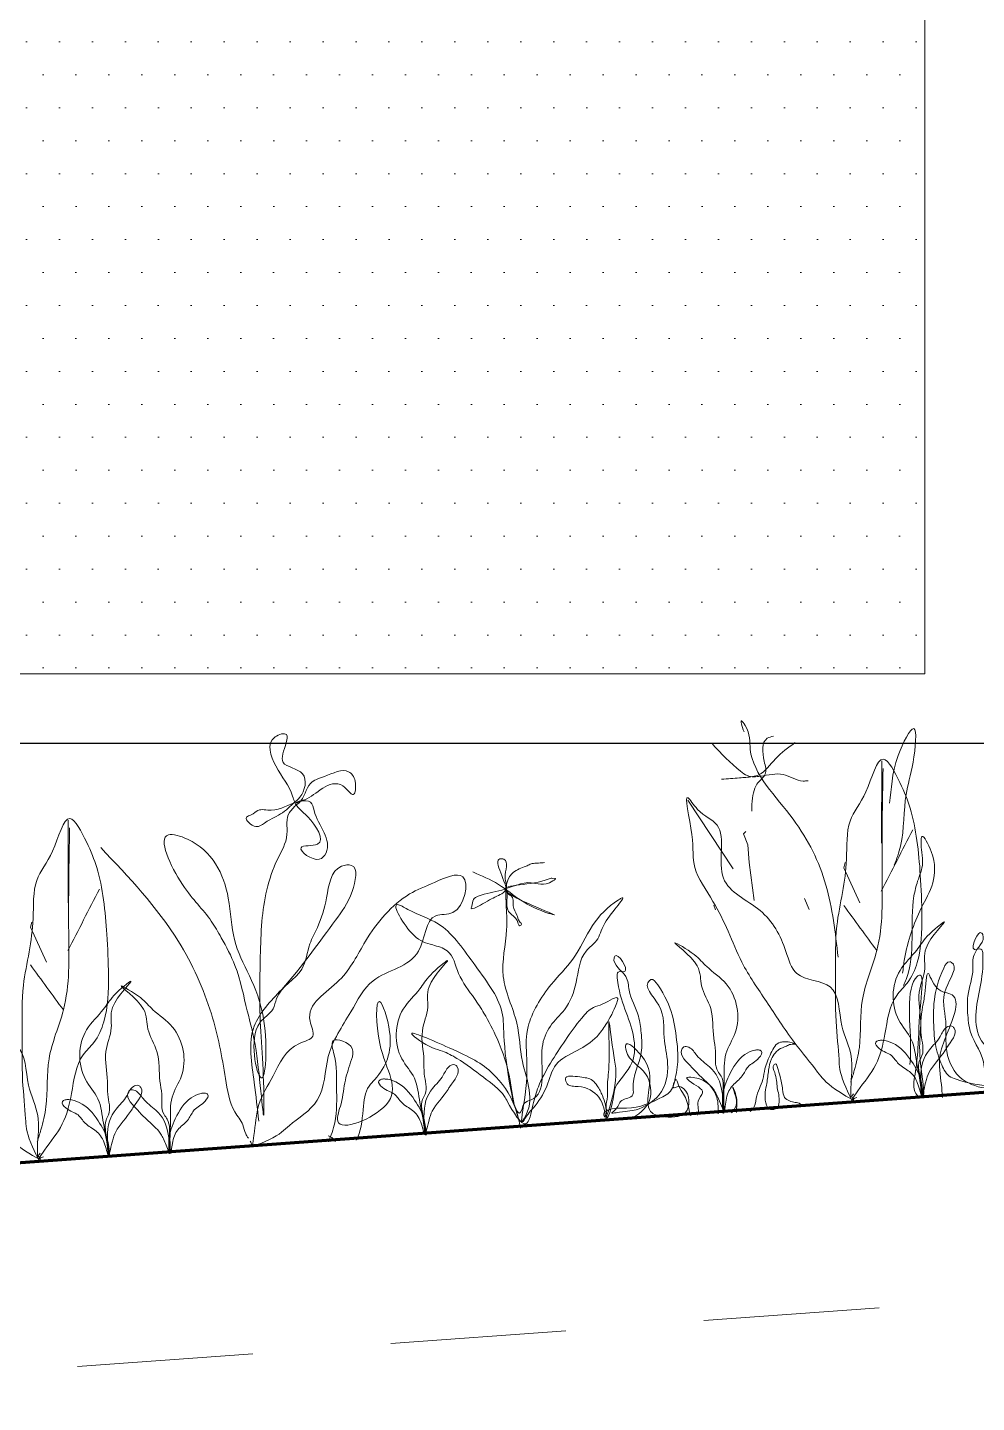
# Model space of a CAD drawing. Header units: millimetres. Extents: x 3779 to 7711, y 1445 to 3132.
# Drawn here: x 3965.501 to 3966.187, y 1451.498 to 1452.492 of the extents above; entities that cross this region are included whole.
import ezdxf

# ---------------------------------------------------------------- set-up
doc = ezdxf.new("R2010")
doc.units = ezdxf.units.MM
doc.linetypes.add('HIDDEN', pattern=[9.525, 6.35, -3.175])
for name, color, linetype, lineweight in [('pluma 1', 1, 'Continuous', 9), ('pluma 12', 30, 'Continuous', 120), ('pluma 2.5', 30, 'Continuous', 25), ('proyecciones', 32, 'HIDDEN', 9), ('TEXTURAS', 35, 'Continuous', 5), ('VEJETACION', 3, 'Continuous', 9)]:
    doc.layers.add(name, color=color, linetype=linetype, lineweight=lineweight)

# ---------------------------------------------------------------- blocks, each defined once
blk = doc.blocks.new('JGJGHJ')
at = {"layer": 'VEJETACION', "color": 84, "linetype": 'Continuous', "lineweight": 5, "ltscale": 0.1}
for p, q in [((1137.96929, 440.55065), (1137.96486, 440.49125)), ((1138.55873, 440.55086), (1138.55429, 440.49146)), ((1138.41686, 440.53279), (1138.4461, 440.4809)), ((1138.45521, 440.50565), (1138.45718, 440.50698)), ((1138.45789, 440.49743), (1138.45521, 440.50565)), ((1138.45795, 440.48458), (1138.45789, 440.49743)), ((1137.93642, 440.47567), (1137.93759, 440.47923)), ((1138.45939, 440.45692), (1138.45795, 440.48458)), ((1138.52585, 440.47587), (1138.52702, 440.47944)), ((1137.94606, 440.44959), (1137.93642, 440.47567)), ((1138.5355, 440.4498), (1138.52585, 440.47587)), ((1138.43108, 440.45216), (1138.43008, 440.45578)), ((1138.49865, 440.44757), (1138.49597, 440.4558))]:
    blk.add_line(p, q, dxfattribs=at)
for points in [[(1138.09077, 440.32374), (1138.08958, 440.35185), (1138.09249, 440.39248), (1138.11424, 440.41759), (1138.15672, 440.46468), (1138.17016, 440.48454), (1138.17111, 440.50329), (1138.16381, 440.50325), (1138.15142, 440.48131), (1138.1432, 440.46044), (1138.137, 440.44895), (1138.1298, 440.43121), (1138.11011, 440.41132), (1138.10702, 440.40401), (1138.09665, 440.39459), (1138.09478, 440.355), (1138.09977, 440.39564), (1138.08278, 440.45596), (1138.08054, 440.48615), (1138.05425, 440.53079), (1138.04068, 440.53488), (1138.04817, 440.49847), (1138.06707, 440.47045), (1138.07339, 440.45799), (1138.08184, 440.43721), (1138.08827, 440.40391), (1138.09259, 440.37478), (1138.09491, 440.32897), (1138.09588, 440.34251), (1138.09763, 440.40709), (1138.10057, 440.44251), (1138.10356, 440.46752), (1138.11792, 440.51134), (1138.12616, 440.52909), (1138.1292, 440.54472), (1138.13128, 440.54682), (1138.13335, 440.54891), (1138.13647, 440.55101), (1138.14577, 440.5646), (1138.15617, 440.56882), (1138.17387, 440.57099), (1138.17808, 440.56373), (1138.17605, 440.55434), (1138.16896, 440.56107), (1138.15432, 440.56043), (1138.14062, 440.55311), (1138.13542, 440.55205), (1138.11608, 440.54728), (1138.1065, 440.54779), (1138.10145, 440.54495), (1138.09795, 440.54352), (1138.10424, 440.53626), (1138.11048, 440.53838), (1138.11464, 440.54048), (1138.12711, 440.54679), (1138.1323, 440.55099), (1138.13749, 440.55518), (1138.14052, 440.57186), (1138.12717, 440.58112), (1138.13048, 440.59521), (1138.13099, 440.60097), (1138.12266, 440.59988), (1138.12173, 440.57905), (1138.13227, 440.55619), (1138.13333, 440.55203), (1138.14203, 440.54066), (1138.14777, 440.52042), (1138.13559, 440.51872), (1138.14815, 440.50941), (1138.15334, 440.51361), (1138.14692, 440.54482), (1138.1448, 440.55105), (1138.1375, 440.55206), (1138.13438, 440.551)], [(1138.51698, 440.41159), (1138.51201, 440.46431), (1138.49182, 440.51343), (1138.46457, 440.56603), (1138.46213, 440.5836), (1138.45976, 440.5871), (1138.46098, 440.57891)], [(1138.43756, 440.57175), (1138.45644, 440.55075), (1138.46115, 440.54726), (1138.47053, 440.54614), (1138.48695, 440.54622), (1138.50106, 440.54044), (1138.50457, 440.54046)], [(1138.49739, 440.56855), (1138.4822, 440.55792), (1138.46936, 440.5473), (1138.45998, 440.54608), (1138.45529, 440.54606), (1138.44239, 440.54599)], [(1138.48211, 440.57433), (1138.47743, 440.57313), (1138.474, 440.55671), (1138.47405, 440.54733), (1138.46821, 440.54144), (1138.46589, 440.53791), (1138.46358, 440.53086), (1138.46245, 440.52148)], [(1137.93017, 440.30819), (1137.9349, 440.31416), (1137.94906, 440.33204), (1137.95726, 440.35346), (1137.96781, 440.38083), (1137.97609, 440.38919), (1137.98433, 440.40348), (1137.9901, 440.43676), (1137.99113, 440.46645), (1137.98731, 440.51512), (1137.98126, 440.53409), (1137.97048, 440.55185), (1137.95634, 440.52921), (1137.94337, 440.50895), (1137.93876, 440.48162), (1137.93414, 440.45784), (1137.92832, 440.43406), (1137.92493, 440.40079), (1137.92274, 440.36515), (1137.92289, 440.33784), (1137.92536, 440.32004), (1137.93137, 440.30701), (1137.93136, 440.3082), (1137.93373, 440.3094)], [(1138.51961, 440.3084), (1138.52433, 440.31436), (1138.53849, 440.33225), (1138.5467, 440.35367), (1138.55725, 440.38104), (1138.56552, 440.3894), (1138.57376, 440.40369), (1138.57953, 440.43697), (1138.58056, 440.46666), (1138.57674, 440.51533), (1138.5707, 440.5343), (1138.55991, 440.55206), (1138.54577, 440.52942), (1138.53281, 440.50916), (1138.5282, 440.48183), (1138.52357, 440.45805), (1138.51775, 440.43427), (1138.51437, 440.401), (1138.51218, 440.36536), (1138.51232, 440.33805), (1138.51479, 440.32025), (1138.5208, 440.30722), (1138.52079, 440.30841), (1138.52316, 440.30961)], [(1137.92931, 440.30912), (1137.92993, 440.3167), (1137.9318, 440.33943), (1137.92675, 440.36181), (1137.92036, 440.39043), (1137.89694, 440.40184), (1137.89031, 440.41828), (1137.87377, 440.44916), (1137.84908, 440.47439), (1137.84723, 440.51292), (1137.83407, 440.52537), (1137.82775, 440.53423), (1137.82854, 440.50755), (1137.82898, 440.48351), (1137.8403, 440.4582), (1137.84963, 440.43585), (1137.85798, 440.41284), (1137.8736, 440.38327), (1137.89154, 440.3524), (1137.90681, 440.32975), (1137.91873, 440.31631), (1137.93096, 440.30879), (1137.93029, 440.30978), (1137.9316, 440.31209)], [(1137.96987, 440.54515), (1137.96372, 440.46984), (1137.95582, 440.41416), (1137.9429, 440.37973), (1137.93817, 440.34534), (1137.93335, 440.32895), (1137.93012, 440.32075)], [(1138.51874, 440.30932), (1138.51936, 440.3169), (1138.52123, 440.33964), (1138.51619, 440.36202), (1138.50979, 440.39064), (1138.48637, 440.40205), (1138.47974, 440.41849), (1138.4632, 440.44936), (1138.43851, 440.4746), (1138.43667, 440.51313), (1138.4235, 440.52558), (1138.41718, 440.53444), (1138.41797, 440.50776), (1138.41841, 440.48372), (1138.42973, 440.45841), (1138.43906, 440.43606), (1138.44741, 440.41304), (1138.46304, 440.38348), (1138.48097, 440.35261), (1138.49624, 440.32996), (1138.50816, 440.31652), (1138.52039, 440.309), (1138.51973, 440.30999), (1138.52103, 440.3123)], [(1138.5593, 440.54536), (1138.55315, 440.47005), (1138.54525, 440.41437), (1138.53234, 440.37994), (1138.52761, 440.34555), (1138.52278, 440.32916), (1138.51955, 440.32096)], [(1137.99122, 440.52927), (1138.04235, 440.45754), (1138.06229, 440.40364), (1138.06909, 440.35622), (1138.07413, 440.33171), (1138.07909, 440.32191), (1138.08076, 440.31538), (1138.08242, 440.31211)], [(1137.96215, 440.45674), (1137.98812, 440.49943)], [(1138.25809, 440.49224), (1138.27599, 440.48184), (1138.29129, 440.46933), (1138.31077, 440.45841), (1138.3134, 440.45738), (1138.28074, 440.47715), (1138.31222, 440.48308), (1138.31484, 440.48362), (1138.31642, 440.48311), (1138.31747, 440.48311), (1138.31537, 440.48153), (1138.29962, 440.48144), (1138.27812, 440.47766), (1138.26081, 440.47442), (1138.25714, 440.4723), (1138.25559, 440.46757), (1138.25507, 440.46652), (1138.26346, 440.46866), (1138.27551, 440.47397), (1138.28022, 440.47662), (1138.28126, 440.4782), (1138.28122, 440.48659), (1138.28115, 440.49971), (1138.27957, 440.50023), (1138.2818, 440.4761), (1138.28131, 440.47033), (1138.28188, 440.46194), (1138.28399, 440.45932), (1138.28716, 440.45567), (1138.28823, 440.45252), (1138.28928, 440.45095), (1138.29033, 440.45149), (1138.28927, 440.4541), (1138.28767, 440.45882), (1138.28553, 440.46563), (1138.28444, 440.47297), (1138.28286, 440.47401), (1138.28233, 440.47558), (1138.28179, 440.47715)], [(1138.55158, 440.45695), (1138.57755, 440.49964)], [(1138.08487, 440.30628), (1138.08661, 440.31369), (1138.09182, 440.3359), (1138.1035, 440.35564), (1138.12423, 440.3777), (1138.1342, 440.38219), (1138.13303, 440.39328), (1138.15619, 440.42113), (1138.17714, 440.44787), (1138.21147, 440.47965), (1138.23009, 440.48671), (1138.2507, 440.48929), (1138.24176, 440.46414), (1138.22924, 440.46257), (1138.21494, 440.43808), (1138.18063, 440.41904), (1138.16298, 440.39787), (1138.14427, 440.36671), (1138.13412, 440.33586), (1138.11263, 440.319), (1138.09715, 440.30987), (1138.08321, 440.30648), (1138.08414, 440.30722), (1138.08361, 440.30982)], [(1137.95582, 440.41416), (1137.93436, 440.44842)], [(1138.54525, 440.41437), (1138.52379, 440.44862)], [(1137.98149, 440.30531), (1137.9809, 440.3179), (1137.97505, 440.33256), (1137.96237, 440.34666), (1137.95501, 440.34925), (1137.95238, 440.34923), (1137.95029, 440.34817), (1137.95241, 440.34346), (1137.96085, 440.33773), (1137.9656, 440.33146), (1137.97299, 440.3252), (1137.97828, 440.31631), (1137.98043, 440.3074), (1137.98089, 440.31947), (1137.98866, 440.33998), (1137.99701, 440.34894), (1138.00223, 440.35527), (1138.0059, 440.35581), (1138.00749, 440.35424), (1138.00126, 440.34057), (1137.99969, 440.33846), (1137.98717, 440.3237), (1137.98406, 440.31634), (1137.98043, 440.3074), (1137.98042, 440.3095), (1137.97873, 440.33048), (1137.97602, 440.34831), (1137.96806, 440.36296), (1137.97155, 440.39866), (1137.9846, 440.41237), (1137.99295, 440.42186), (1138.00603, 440.43137), (1137.99142, 440.41345), (1137.9894, 440.39875), (1137.98424, 440.38193), (1137.98383, 440.36042), (1137.98335, 440.35097), (1137.9829, 440.33627), (1137.98082, 440.33259), (1137.97981, 440.32576), (1137.98036, 440.32052), (1137.98096, 440.30583)], [(1138.3415, 440.30641), (1138.33721, 440.32317), (1138.32299, 440.33202), (1138.3151, 440.3346), (1138.31403, 440.33827), (1138.32453, 440.33885), (1138.33347, 440.33575), (1138.33664, 440.33157), (1138.33983, 440.32424), (1138.34201, 440.30956), (1138.34201, 440.30851), (1138.34617, 440.31692), (1138.34978, 440.32954), (1138.36282, 440.3464), (1138.36534, 440.3653), (1138.35671, 440.40828), (1138.35774, 440.41249), (1138.36247, 440.41251), (1138.35611, 440.42402), (1138.35559, 440.42297), (1138.36301, 440.40884), (1138.36464, 440.39888), (1138.36999, 440.37949), (1138.37111, 440.36743), (1138.37013, 440.35326), (1138.36239, 440.3275), (1138.36189, 440.3233), (1138.35351, 440.31959), (1138.34777, 440.31274), (1138.34568, 440.31115), (1138.34883, 440.31117), (1138.36352, 440.31229), (1138.3808, 440.32183), (1138.38856, 440.34391), (1138.38741, 440.36279), (1138.38518, 440.38639), (1138.37984, 440.40473), (1138.38088, 440.40526), (1138.38563, 440.40109), (1138.39636, 440.35759), (1138.39641, 440.34867), (1138.39334, 440.33292), (1138.38814, 440.32292), (1138.38343, 440.32027), (1138.35669, 440.31383), (1138.34776, 440.31431), (1138.34147, 440.3127), (1138.3399, 440.31112), (1138.33991, 440.31007), (1138.34822, 440.32638), (1138.35018, 440.35263), (1138.34848, 440.37728), (1138.34602, 440.34473), (1138.344, 440.33056), (1138.343, 440.32111), (1138.34198, 440.3148), (1138.34252, 440.31271)], [(1138.57093, 440.30552), (1138.57033, 440.31811), (1138.56448, 440.33277), (1138.55181, 440.34687), (1138.54444, 440.34945), (1138.54182, 440.34944), (1138.53972, 440.34838), (1138.54185, 440.34367), (1138.55028, 440.33794), (1138.55504, 440.33167), (1138.56242, 440.32541), (1138.56772, 440.31652), (1138.56986, 440.30761), (1138.57033, 440.31968), (1138.57809, 440.34019), (1138.58645, 440.34915), (1138.59166, 440.35548), (1138.59534, 440.35602), (1138.59692, 440.35445), (1138.59069, 440.34078), (1138.58913, 440.33867), (1138.5766, 440.32391), (1138.57349, 440.31655), (1138.56986, 440.30761), (1138.56985, 440.30971), (1138.56817, 440.33069), (1138.56545, 440.34852), (1138.5575, 440.36317), (1138.56098, 440.39887), (1138.57404, 440.41258), (1138.58239, 440.42207), (1138.59546, 440.43158), (1138.58086, 440.41366), (1138.57883, 440.39896), (1138.57367, 440.38214), (1138.57326, 440.36063), (1138.57278, 440.35118), (1138.57234, 440.33648), (1138.57026, 440.3328), (1138.56924, 440.32597), (1138.5698, 440.32073), (1138.5704, 440.30604)]]:
    blk.add_spline(points, degree=3, dxfattribs=at)
for points, knots in [([(1138.56227, 440.4751), (1138.56445, 440.47942), (1138.5714, 440.4953), (1138.5721, 440.52292), (1138.58155, 440.54472), (1138.58803, 440.58427), (1138.5649, 440.5465), (1138.56453, 440.53036), (1138.56204, 440.51998)], [0.1792242, 0.1792242, 0.1792242, 0.1792242, 0.1937143, 0.2311012, 0.2550797, 0.2793033, 0.3016037, 0.3367139, 0.3367139, 0.3367139, 0.3367139]), ([(1138.27907, 440.30505), (1138.27848, 440.31034), (1138.27652, 440.32508), (1138.2608, 440.35074), (1138.24052, 440.36207), (1138.19469, 440.38665), (1138.21712, 440.36793), (1138.22811, 440.36452), (1138.24058, 440.35659), (1138.25399, 440.34451), (1138.26709, 440.33342), (1138.27333, 440.32032), (1138.28323, 440.2988), (1138.28934, 440.32211), (1138.29638, 440.34085), (1138.31236, 440.36164), (1138.32649, 440.37899), (1138.33675, 440.3888), (1138.34537, 440.38944), (1138.35778, 440.39692), (1138.35277, 440.38487), (1138.34778, 440.3772), (1138.33793, 440.36488), (1138.32424, 440.3577), (1138.30632, 440.35127), (1138.30091, 440.3329), (1138.29235, 440.32144), (1138.28512, 440.31514), (1138.27748, 440.30345), (1138.29109, 440.34951), (1138.28255, 440.37193), (1138.30571, 440.40597), (1138.32787, 440.42388), (1138.34024, 440.44813), (1138.35371, 440.46033), (1138.37013, 440.4689), (1138.34804, 440.44896), (1138.34605, 440.4366), (1138.33069, 440.42726), (1138.32823, 440.40742), (1138.31942, 440.3887), (1138.30471, 440.37751), (1138.2947, 440.35642), (1138.30111, 440.32609), (1138.28277, 440.32388), (1138.27625, 440.30065), (1138.27013, 440.36402), (1138.27433, 440.39524), (1138.25366, 440.42582), (1138.23547, 440.45732), (1138.21506, 440.46434), (1138.19504, 440.4786), (1138.21014, 440.44754), (1138.22363, 440.44224), (1138.23937, 440.43702), (1138.24152, 440.41767), (1138.25144, 440.40352), (1138.26027, 440.38752), (1138.26886, 440.36747), (1138.27389, 440.34688), (1138.27508, 440.32718), (1138.2763, 440.31936), (1138.2792, 440.30786), (1138.29212, 440.32409), (1138.28196, 440.34866), (1138.28408, 440.3834), (1138.27029, 440.41468), (1138.27988, 440.44337), (1138.2807, 440.46717), (1138.28021, 440.48827), (1138.29327, 440.49251), (1138.29836, 440.49407), (1138.30094, 440.49534), (1138.30438, 440.49509), (1138.30736, 440.49522), (1138.3097, 440.49522), (1138.31037, 440.49522)], [0.002268, 0.002268, 0.002268, 0.002268, 0.018273, 0.046968, 0.08365, 0.112338, 0.130172, 0.137802, 0.149484, 0.172954, 0.193505, 0.197984, 0.218824, 0.233162, 0.24711, 0.286002, 0.305882, 0.317303, 0.324597, 0.33602, 0.339187, 0.356706, 0.367352, 0.384876, 0.403266, 0.420291, 0.43892, 0.444586, 0.450999, 0.47026, 0.519692, 0.554414, 0.578494, 0.606554, 0.632847, 0.635087, 0.656521, 0.670434, 0.681081, 0.704884, 0.726387, 0.741968, 0.758544, 0.797198, 0.802593, 0.807071, 0.857943, 0.87897, 0.920175, 0.958036, 0.982265, 0.990342, 1.015457, 1.030748, 1.041949, 1.060359, 1.081861, 1.094409, 1.115054, 1.146877, 1.158935, 1.171117, 1.177834, 1.180667, 1.22177, 1.249879, 1.285018, 1.319063, 1.335115, 1.359887, 1.369754, 1.372922, 1.37609, 1.378094, 1.383104, 1.385107, 1.385107, 1.385107, 1.385107]), ([(1138.56273, 440.3879), (1138.56351, 440.38927), (1138.57362, 440.40849), (1138.56957, 440.43635), (1138.57827, 440.46293), (1138.58359, 440.4733), (1138.58257, 440.48308), (1138.58269, 440.50079), (1138.59734, 440.46776), (1138.57874, 440.44482), (1138.56652, 440.41637), (1138.56329, 440.40011), (1138.56269, 440.39665)], [1.6937456, 1.6937456, 1.6937456, 1.6937456, 1.6984352, 1.7590359, 1.7699303, 1.7833718, 1.7914099, 1.8029502, 1.8157902, 1.8572899, 1.8958941, 1.9063034, 1.9063034, 1.9063034, 1.9063034]), ([(1138.02568, 440.30505), (1138.0257, 440.30551), (1138.02533, 440.3146), (1138.02757, 440.32614), (1138.02761, 440.34607), (1138.04302, 440.36475), (1138.03999, 440.39383), (1138.02079, 440.40795), (1138.01304, 440.41959), (1137.98892, 440.43534), (1138.01757, 440.41271), (1138.01385, 440.39508), (1138.02371, 440.37824), (1138.02077, 440.3616), (1138.0231, 440.34671), (1138.02036, 440.33634), (1138.02587, 440.32932), (1138.02634, 440.32359), (1138.02518, 440.31539), (1138.02513, 440.30934), (1138.02514, 440.30505)], [0.2280274, 0.2280274, 0.2280274, 0.2280274, 0.2297011, 0.2507489, 0.2687815, 0.2854514, 0.3213213, 0.3402531, 0.3528934, 0.3690643, 0.3921814, 0.407023, 0.4246157, 0.4461357, 0.4555953, 0.4702969, 0.474528, 0.4814296, 0.4867031, 0.4995249, 0.4995249, 0.4995249, 0.4995249]), ([(1138.21074, 440.30505), (1138.2108, 440.30882), (1138.21077, 440.31788), (1138.20429, 440.33204), (1138.19552, 440.34401), (1138.18591, 440.34751), (1138.18176, 440.34777), (1138.17797, 440.34623), (1138.18303, 440.33919), (1138.19023, 440.33769), (1138.19459, 440.32865), (1138.20309, 440.32374), (1138.20775, 440.31644), (1138.2103, 440.29978), (1138.2093, 440.325), (1138.21453, 440.33623), (1138.22613, 440.34564), (1138.22944, 440.35333), (1138.23487, 440.35486), (1138.24004, 440.34899), (1138.2327, 440.34212), (1138.22585, 440.33235), (1138.21697, 440.32465), (1138.21354, 440.3159), (1138.20947, 440.30226), (1138.20991, 440.31545), (1138.20753, 440.32709), (1138.20727, 440.34702), (1138.19167, 440.36554), (1138.19439, 440.39464), (1138.21344, 440.40897), (1138.22107, 440.42068), (1138.24502, 440.43669), (1138.21661, 440.41376), (1138.22051, 440.39617), (1138.21083, 440.37923), (1138.21394, 440.36262), (1138.21178, 440.34771), (1138.21463, 440.33737), (1138.20918, 440.33029), (1138.20878, 440.32456), (1138.21008, 440.31604), (1138.21015, 440.30967), (1138.21018, 440.30505)], [0.0014171, 0.0014171, 0.0014171, 0.0014171, 0.0126042, 0.0283908, 0.0473512, 0.0551559, 0.0577811, 0.0601289, 0.0652974, 0.0754898, 0.0833623, 0.0930411, 0.1033918, 0.1125559, 0.124636, 0.1465632, 0.1588164, 0.1670148, 0.1707275, 0.1729543, 0.1879815, 0.1906057, 0.2099613, 0.2179544, 0.2276022, 0.2297011, 0.2507489, 0.2687815, 0.2854514, 0.3213213, 0.3402531, 0.3528934, 0.3690643, 0.3921814, 0.407023, 0.4246157, 0.4461357, 0.4555953, 0.4702969, 0.474528, 0.4814296, 0.4867031, 0.500497, 0.500497, 0.500497, 0.500497]), ([(1138.42603, 440.30505), (1138.42591, 440.3092), (1138.42568, 440.31867), (1138.43216, 440.33324), (1138.44081, 440.3453), (1138.45038, 440.34891), (1138.45452, 440.34921), (1138.45833, 440.34771), (1138.45335, 440.34062), (1138.44617, 440.33904), (1138.4419, 440.32996), (1138.43345, 440.32495), (1138.42887, 440.3176), (1138.4265, 440.30092), (1138.42723, 440.32615), (1138.42188, 440.33732), (1138.41019, 440.34662), (1138.40679, 440.35427), (1138.40134, 440.35574), (1138.39624, 440.34981), (1138.40365, 440.34302), (1138.4106, 440.33333), (1138.41956, 440.32572), (1138.42309, 440.31701), (1138.4273, 440.30341), (1138.42672, 440.31659), (1138.42898, 440.32826), (1138.42902, 440.34819), (1138.44443, 440.36687), (1138.44141, 440.39595), (1138.4222, 440.41007), (1138.41445, 440.42171), (1138.39034, 440.43746), (1138.41898, 440.41483), (1138.41527, 440.3972), (1138.42513, 440.38036), (1138.42219, 440.36371), (1138.42451, 440.34883), (1138.42177, 440.33846), (1138.42729, 440.33144), (1138.42775, 440.32571), (1138.42651, 440.31689), (1138.42654, 440.3102), (1138.42656, 440.30528)], [0.0002943, 0.0002943, 0.0002943, 0.0002943, 0.0126042, 0.0283908, 0.0473512, 0.0551559, 0.0577811, 0.0601289, 0.0652974, 0.0754898, 0.0833623, 0.0930411, 0.1033918, 0.1125559, 0.124636, 0.1465632, 0.1588164, 0.1670148, 0.1707275, 0.1729543, 0.1879815, 0.1906057, 0.2099613, 0.2179544, 0.2276022, 0.2297011, 0.2507489, 0.2687815, 0.2854514, 0.3213213, 0.3402531, 0.3528934, 0.3690643, 0.3921814, 0.407023, 0.4246157, 0.4461357, 0.4555953, 0.4702969, 0.474528, 0.4814296, 0.4867031, 0.5014046, 0.5014046, 0.5014046, 0.5014046]), ([(1138.63782, 440.30505), (1138.63836, 440.31075), (1138.63966, 440.32216), (1138.65253, 440.33064), (1138.66362, 440.33019), (1138.66634, 440.33959), (1138.65362, 440.33635), (1138.64609, 440.33524), (1138.64164, 440.32852), (1138.63815, 440.31984), (1138.63701, 440.31234), (1138.63734, 440.303), (1138.63085, 440.31877), (1138.63088, 440.32901), (1138.61317, 440.34199), (1138.61202, 440.37235), (1138.62176, 440.3886), (1138.62142, 440.41153), (1138.61003, 440.40654), (1138.62009, 440.4257), (1138.62474, 440.41553), (1138.61321, 440.4087), (1138.61454, 440.39273), (1138.60791, 440.37967), (1138.60737, 440.36414), (1138.60767, 440.34598), (1138.61729, 440.33357), (1138.61635, 440.31839), (1138.62769, 440.31881), (1138.62833, 440.31178), (1138.63491, 440.30833), (1138.62408, 440.30948), (1138.61525, 440.30835), (1138.59462, 440.3181), (1138.58868, 440.33971), (1138.59276, 440.36183), (1138.58756, 440.38084), (1138.60409, 440.39895), (1138.59567, 440.40352), (1138.58344, 440.38348), (1138.58262, 440.36699), (1138.58206, 440.34328), (1138.58486, 440.33183), (1138.58875, 440.32058), (1138.60255, 440.31439), (1138.61623, 440.30996), (1138.63063, 440.31238), (1138.63637, 440.31139), (1138.63944, 440.30932), (1138.63878, 440.30133), (1138.6263, 440.33401), (1138.62877, 440.34409), (1138.63014, 440.39261), (1138.63132, 440.34585), (1138.6352, 440.33011), (1138.63536, 440.31976), (1138.63771, 440.31385), (1138.63687, 440.31109), (1138.63665, 440.31039)], [0.000913, 0.000913, 0.000913, 0.000913, 0.0173084, 0.0340575, 0.0423584, 0.0461786, 0.0566925, 0.066157, 0.0714054, 0.0793985, 0.09424, 0.0952895, 0.1046771, 0.1177957, 0.1391085, 0.1581799, 0.2020194, 0.2063465, 0.2110719, 0.2242232, 0.2253967, 0.2413574, 0.2514508, 0.2715629, 0.283677, 0.2978834, 0.3247739, 0.3290043, 0.3381728, 0.3471107, 0.3497353, 0.3528855, 0.3676238, 0.3873573, 0.4107605, 0.4296796, 0.4533853, 0.4724863, 0.4736601, 0.4799807, 0.5247805, 0.5337008, 0.5497546, 0.5610222, 0.5664269, 0.5939342, 0.6028751, 0.6093694, 0.6115962, 0.6126457, 0.6309532, 0.6572732, 0.6819853, 0.7146237, 0.728946, 0.7384492, 0.7448328, 0.7469964, 0.7469964, 0.7469964, 0.7469964]), ([(1138.14, 440.30522), (1138.14208, 440.30961), (1138.14785, 440.32181), (1138.14828, 440.34441), (1138.15056, 440.3613), (1138.14513, 440.38293), (1138.16489, 440.37378), (1138.15994, 440.36064), (1138.1545, 440.34835), (1138.15257, 440.33424), (1138.14071, 440.30851), (1138.20352, 440.32958), (1138.17819, 440.36165), (1138.18231, 440.41815), (1138.19407, 440.37263), (1138.18444, 440.35452), (1138.16889, 440.34092), (1138.167, 440.32728), (1138.16371, 440.3102), (1138.16002, 440.30505)], [0, 0, 0, 0, 0.0145093, 0.0403953, 0.0638316, 0.0738756, 0.0888556, 0.0967471, 0.1122925, 0.1296184, 0.1423434, 0.1791755, 0.2238299, 0.2540448, 0.2770528, 0.3131152, 0.3194303, 0.337077, 0.3563915, 0.3563915, 0.3563915, 0.3563915]), ([(1138.56304, 440.33052), (1138.56369, 440.33329), (1138.5663, 440.35298), (1138.56349, 440.38927), (1138.5783, 440.39627), (1138.57216, 440.3666), (1138.57079, 440.34663), (1138.56719, 440.32518), (1138.56314, 440.31125), (1138.57354, 440.30109), (1138.56972, 440.33214), (1138.57169, 440.34833), (1138.57422, 440.36864), (1138.57816, 440.38089), (1138.58041, 440.40329), (1138.58483, 440.38111), (1138.60687, 440.37925), (1138.59108, 440.35121), (1138.58308, 440.33198), (1138.58491, 440.31709), (1138.58486, 440.308), (1138.58488, 440.30576), (1138.58488, 440.30505)], [2.0382333, 2.0382333, 2.0382333, 2.0382333, 2.0474859, 2.1038583, 2.1084542, 2.129251, 2.1628675, 2.1818065, 2.1957765, 2.2015201, 2.222475, 2.2466167, 2.2675717, 2.2770411, 2.2920292, 2.3045509, 2.3163788, 2.3470203, 2.3640922, 2.3847617, 2.3893549, 2.391488, 2.391488, 2.391488, 2.391488]), ([(1138.35857, 440.30545), (1138.36452, 440.30876), (1138.37671, 440.31553), (1138.37496, 440.34093), (1138.35951, 440.34788), (1138.3587, 440.36435), (1138.3773, 440.34497), (1138.37492, 440.33097), (1138.37009, 440.30949), (1138.38559, 440.30434), (1138.40415, 440.30489), (1138.40207, 440.32526), (1138.39457, 440.32716), (1138.38955, 440.32455), (1138.3941, 440.33541), (1138.3953, 440.32556), (1138.39969, 440.32001), (1138.40126, 440.31293), (1138.40204, 440.30608), (1138.40245, 440.30505)], [0, 0, 0, 0, 0.0190631, 0.0390751, 0.0609662, 0.0651734, 0.0786481, 0.1041588, 0.1199359, 0.1309978, 0.1477208, 0.1647541, 0.1679551, 0.1706381, 0.1767941, 0.1812877, 0.1888183, 0.2013194, 0.2045943, 0.2045943, 0.2045943, 0.2045943]), ([(1138.02525, 440.3129), (1138.02521, 440.3142), (1138.02473, 440.32629), (1138.02047, 440.3352), (1138.00877, 440.3445), (1138.00537, 440.35215), (1137.99993, 440.35362), (1137.99483, 440.34769), (1138.00223, 440.3409), (1138.00918, 440.33121), (1138.01815, 440.3236), (1138.02139, 440.3156), (1138.02422, 440.30664), (1138.02499, 440.30505)], [0.1219066, 0.1219066, 0.1219066, 0.1219066, 0.124636, 0.1465632, 0.1588164, 0.1670148, 0.1707275, 0.1729543, 0.1879815, 0.1906057, 0.2099613, 0.2179544, 0.224604, 0.224604, 0.224604, 0.224604]), ([(1138.44562, 440.30505), (1138.44633, 440.30546), (1138.44957, 440.30782), (1138.45023, 440.31669), (1138.45627, 440.32513), (1138.45843, 440.3366), (1138.46298, 440.34506), (1138.46822, 440.35386), (1138.475, 440.35332), (1138.47778, 440.35315), (1138.48292, 440.35085), (1138.47767, 440.35174), (1138.47462, 440.34965), (1138.46996, 440.34893), (1138.46622, 440.34563), (1138.46275, 440.34106), (1138.46084, 440.33345), (1138.45938, 440.32523), (1138.45662, 440.31661), (1138.45663, 440.30458), (1138.46565, 440.30538), (1138.46792, 440.31236), (1138.46575, 440.32102), (1138.46656, 440.32955), (1138.46348, 440.33661), (1138.4668, 440.33862), (1138.46785, 440.33349), (1138.46919, 440.3284), (1138.47015, 440.32053), (1138.47018, 440.31197), (1138.47759, 440.30925), (1138.48154, 440.30872), (1138.48496, 440.3051), (1138.48487, 440.30645), (1138.48486, 440.30665)], [0.3422368, 0.3422368, 0.3422368, 0.3422368, 0.3443383, 0.3528353, 0.3672007, 0.3748583, 0.3870919, 0.3975073, 0.4006648, 0.406031, 0.408384, 0.4115412, 0.4148691, 0.4210279, 0.4243966, 0.4296567, 0.4379725, 0.44767, 0.4541753, 0.4671859, 0.4714285, 0.4761329, 0.4866641, 0.4977581, 0.5035431, 0.5047196, 0.5070718, 0.5146018, 0.5241264, 0.5300063, 0.5384901, 0.5424974, 0.5455653, 0.5460912, 0.5460912, 0.5460912, 0.5460912]), ([(1138.02456, 440.30505), (1138.02449, 440.30849), (1138.02456, 440.3172), (1138.03075, 440.33113), (1138.0394, 440.34318), (1138.04897, 440.34679), (1138.05311, 440.34709), (1138.05692, 440.34559), (1138.05194, 440.3385), (1138.04475, 440.33693), (1138.04049, 440.32784), (1138.03203, 440.32284), (1138.02762, 440.31575), (1138.02615, 440.30626), (1138.02579, 440.30505)], [0.0023888, 0.0023888, 0.0023888, 0.0023888, 0.0126042, 0.0283908, 0.0473512, 0.0551559, 0.0577811, 0.0601289, 0.0652974, 0.0754898, 0.0833623, 0.0930411, 0.1033918, 0.1115188, 0.1115188, 0.1115188, 0.1115188]), ([(1138.40738, 440.30505), (1138.40949, 440.30753), (1138.40586, 440.31474), (1138.41615, 440.32286), (1138.40612, 440.32703), (1138.4002, 440.33354), (1138.41592, 440.33151), (1138.42181, 440.32184), (1138.42301, 440.31144), (1138.42243, 440.30671), (1138.42247, 440.30505)], [0.21086631, 0.21086631, 0.21086631, 0.21086631, 0.22094792, 0.22780607, 0.24083049, 0.24346062, 0.24819661, 0.27051547, 0.27684822, 0.2815838, 0.2815838, 0.2815838, 0.2815838]), ([(1138.43196, 440.30505), (1138.43265, 440.30564), (1138.43746, 440.31039), (1138.43614, 440.31623), (1138.43348, 440.3259), (1138.43829, 440.31392), (1138.43539, 440.30713), (1138.43572, 440.30505)], [0.29465003, 0.29465003, 0.29465003, 0.29465003, 0.29681886, 0.31105723, 0.31322568, 0.3208833, 0.33044111, 0.33044111, 0.33044111, 0.33044111]), ([(1138.14513, 440.30505), (1138.14457, 440.3059), (1138.14333, 440.30793), (1138.1412, 440.30905), (1138.13998, 440.30969)], [0.375137378, 0.375137378, 0.375137378, 0.375137378, 0.378160325, 0.382185658, 0.382185658, 0.382185658, 0.382185658])]:
    blk.add_open_spline(points, degree=3, knots=knots, dxfattribs=at)

msp = doc.modelspace()

# ---------------------------------------------------------------- hatches: boundary and pattern name
at = {"layer": 'TEXTURAS'}
h = msp.add_hatch(dxfattribs=at)
h.set_pattern_fill('DOTS', color=256, scale=0.015)
h.set_pattern_definition([(0, (-5.591012, 26.350948), (0.01190625, 0.0238125), [0, -0.0238125])])
h.paths.add_polyline_path([(3964.1498, 1452.02487), (3966.1498, 1452.02487), (3966.1498, 1453.02487), (3964.1498, 1453.02487)])

# ---------------------------------------------------------------- linework, layer by layer
at = {"layer": 'pluma 1'}
msp.add_lwpolyline([(3966.1498, 1453.02487), (3964.1498, 1453.02487), (3964.1498, 1452.02487), (3966.1498, 1452.02487)], close=True, dxfattribs=at)
at = {"layer": 'pluma 12'}
msp.add_line((3963.4998, 1451.52527), (3978.4998, 1452.62487), dxfattribs=at)
at = {"layer": 'pluma 2.5'}
msp.add_lwpolyline([(3966.1998, 1453.07487), (3964.0998, 1453.07487), (3964.0998, 1451.97487), (3966.1998, 1451.97487)], close=True, dxfattribs=at)
at = {"layer": 'proyecciones', "linetype": 'HIDDEN', "ltscale": 0.02}
msp.add_line((3963.4998, 1451.37487), (3978.51076, 1452.47527), dxfattribs=at)

# ---------------------------------------------------------------- block references
at = {"layer": 'VEJETACION', "linetype": 'Continuous', "rotation": 4.155122451854342}
msp.add_blockref('JGJGHJ', (2862.47355, 930.07252), dxfattribs=at)

doc.saveas('drawing.dxf')
